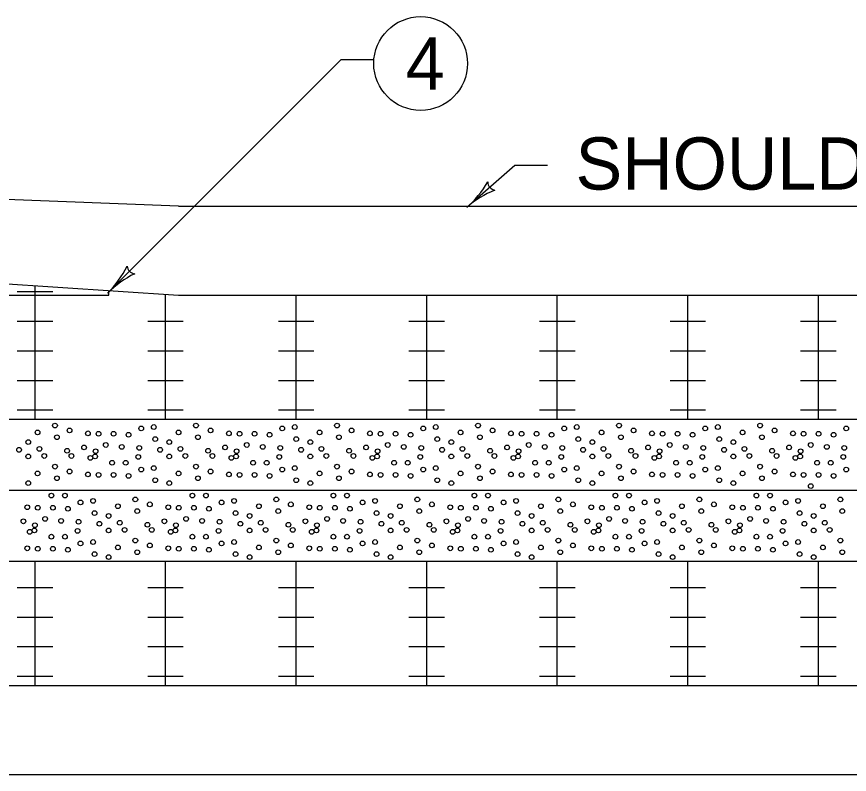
# Model space of a CAD drawing. Extents: x 1007 to 1035.5, y 1000.5 to 1021.5.
# Drawn here: x 1029.049 to 1032.237, y 1006.35 to 1009.252 of the extents above; entities that cross this region are included whole.
import ezdxf

# ---------------------------------------------------------------- set-up
doc = ezdxf.new("R2010")
doc.units = 0
doc.layers.add('Level 1', color=7, linetype='Continuous')
doc.layers.add('Level 2', color=7, linetype='Continuous')

msp = doc.modelspace()

# ---------------------------------------------------------------- linework, layer by layer
at = {"layer": 'Level 1'}
for p, q in [((1029.3977, 1008.1937), (1030.2917, 1009.0877)), ((1030.2917, 1009.0877), (1030.4167, 1009.0877)), ((1029.6678, 1008.5258), (1024.5514, 1008.7298)), ((1030.9559, 1008.682), (1030.7723, 1008.521)), ((1031.0809, 1008.682), (1030.9559, 1008.682)), ((1024.5514, 1008.5258), (1029.6678, 1008.1858)), ((1029.6678, 1008.5258), (1033.4931, 1008.5258)), ((1029.1189, 1007.7098), (1029.1189, 1008.2223)), ((1028.4937, 1008.1858), (1029.4018, 1008.1858)), ((1029.0509, 1008.1989), (1029.1869, 1008.1989)), ((1029.4018, 1008.1858), (1029.4018, 1008.2035)), ((1029.6189, 1007.7098), (1029.6189, 1008.1858)), ((1029.6678, 1008.1858), (1033.4931, 1008.1858)), ((1030.1189, 1007.7098), (1030.1189, 1008.1858)), ((1030.6189, 1007.7098), (1030.6189, 1008.1858)), ((1031.1189, 1007.7098), (1031.1189, 1008.1858)), ((1031.6189, 1007.7098), (1031.6189, 1008.1858)), ((1032.1189, 1007.7098), (1032.1189, 1008.1858)), ((1029.0509, 1008.0856), (1029.1869, 1008.0856)), ((1029.5509, 1008.0856), (1029.6869, 1008.0856)), ((1030.0509, 1008.0856), (1030.1869, 1008.0856)), ((1030.5509, 1008.0856), (1030.6869, 1008.0856)), ((1031.0509, 1008.0856), (1031.1869, 1008.0856)), ((1031.5509, 1008.0856), (1031.6869, 1008.0856)), ((1032.0509, 1008.0856), (1032.1869, 1008.0856)), ((1029.0509, 1007.9723), (1029.1869, 1007.9723)), ((1029.5509, 1007.9723), (1029.6869, 1007.9723)), ((1030.0509, 1007.9723), (1030.1869, 1007.9723)), ((1030.5509, 1007.9723), (1030.6869, 1007.9723)), ((1031.0509, 1007.9723), (1031.1869, 1007.9723)), ((1031.5509, 1007.9723), (1031.6869, 1007.9723)), ((1032.0509, 1007.9723), (1032.1869, 1007.9723)), ((1029.0509, 1007.8589), (1029.1869, 1007.859)), ((1029.5509, 1007.8589), (1029.6869, 1007.859)), ((1030.0509, 1007.8589), (1030.1869, 1007.859)), ((1030.5509, 1007.8589), (1030.6869, 1007.859)), ((1031.0509, 1007.8589), (1031.1869, 1007.859)), ((1031.5509, 1007.8589), (1031.6869, 1007.859)), ((1032.0509, 1007.8589), (1032.1869, 1007.859)), ((1029.0509, 1007.7456), (1029.1869, 1007.7456)), ((1029.5509, 1007.7456), (1029.6869, 1007.7456)), ((1030.0509, 1007.7456), (1030.1869, 1007.7456)), ((1030.5509, 1007.7456), (1030.6869, 1007.7456)), ((1031.0509, 1007.7456), (1031.1869, 1007.7456)), ((1031.5509, 1007.7456), (1031.6869, 1007.7456)), ((1032.0509, 1007.7456), (1032.1869, 1007.7456)), ((1017.5167, 1007.7098), (1033.4931, 1007.7098)), ((1008.6387, 1007.4378), (1033.6876, 1007.4378)), ((1017.5167, 1007.1658), (1033.4931, 1007.1658)), ((1029.1189, 1006.6901), (1029.1189, 1007.1659)), ((1029.6189, 1006.6901), (1029.6189, 1007.1659)), ((1030.1189, 1006.6901), (1030.1189, 1007.1659)), ((1030.6189, 1006.6901), (1030.6189, 1007.1659)), ((1031.1189, 1006.6901), (1031.1189, 1007.1659)), ((1031.6189, 1006.6901), (1031.6189, 1007.1659)), ((1032.1189, 1006.6901), (1032.1189, 1007.1659)), ((1029.0509, 1007.0658), (1029.1869, 1007.0658)), ((1029.5509, 1007.0658), (1029.6869, 1007.0658)), ((1030.0509, 1007.0658), (1030.1869, 1007.0658)), ((1030.5509, 1007.0658), (1030.6869, 1007.0658)), ((1031.0509, 1007.0658), (1031.1869, 1007.0658)), ((1031.5509, 1007.0658), (1031.6869, 1007.0658)), ((1032.0509, 1007.0658), (1032.1869, 1007.0658)), ((1029.0509, 1006.9525), (1029.1869, 1006.9525)), ((1029.5509, 1006.9525), (1029.6869, 1006.9525)), ((1030.0509, 1006.9525), (1030.1869, 1006.9525)), ((1030.5509, 1006.9525), (1030.6869, 1006.9525)), ((1031.0509, 1006.9525), (1031.1869, 1006.9525)), ((1031.5509, 1006.9525), (1031.6869, 1006.9525)), ((1032.0509, 1006.9525), (1032.1869, 1006.9525)), ((1029.0509, 1006.8392), (1029.1869, 1006.8393)), ((1029.5509, 1006.8392), (1029.6869, 1006.8393)), ((1030.0509, 1006.8392), (1030.1869, 1006.8393)), ((1030.5509, 1006.8392), (1030.6869, 1006.8393)), ((1031.0509, 1006.8392), (1031.1869, 1006.8393)), ((1031.5509, 1006.8392), (1031.6869, 1006.8393)), ((1032.0509, 1006.8392), (1032.1869, 1006.8393)), ((1029.0509, 1006.7258), (1029.1869, 1006.7258)), ((1029.5509, 1006.7258), (1029.6869, 1006.7258)), ((1030.0509, 1006.7258), (1030.1869, 1006.7258)), ((1030.5509, 1006.7258), (1030.6869, 1006.7258)), ((1031.0509, 1006.7258), (1031.1869, 1006.7258)), ((1031.5509, 1006.7258), (1031.6869, 1006.7258)), ((1032.0509, 1006.7258), (1032.1869, 1006.7258)), ((1009.0069, 1006.6898), (1033.4931, 1006.6898)), ((1009.0069, 1006.3498), (1033.4931, 1006.3498))]:
    msp.add_line(p, q, dxfattribs=at)
msp.add_lwpolyline([(1029.1387, 1007.4378), (1033.6902, 1007.4378)], dxfattribs=at)
msp.add_circle((1030.5956, 1009.0727), 0.1795, dxfattribs=at)
for centre, radius, start, end in [((1030.5146, 1008.8149), 0.3909, 311.2503, 329.9191), ((1030.8841, 1008.619), 0.0313, 180.0249, 262.1416), ((1031.0301, 1008.2271), 0.3909, 112.5975, 131.2442), ((1030.5146, 1008.8149), 0.3909, 311.2381, 311.2503), ((1029.1212, 1008.4701), 0.3909, 315, 333.6688), ((1029.5028, 1008.2988), 0.0313, 183.7746, 265.8913), ((1029.6741, 1007.9172), 0.3909, 116.3472, 134.9939), ((1029.1212, 1008.4701), 0.3909, 314.9878, 315)]:
    msp.add_arc(centre, radius, start, end, dxfattribs=at)
at = {"layer": 'Level 2'}
for centre in [(1029.1954, 1007.6858), (1029.2511, 1007.6673), (1029.5255, 1007.6747), (1029.5738, 1007.6803), (1029.7354, 1007.6858), (1029.7911, 1007.6673), (1030.0655, 1007.6747), (1030.1138, 1007.6803), (1030.2754, 1007.6858), (1030.3311, 1007.6673), (1030.6055, 1007.6747), (1030.6538, 1007.6803), (1030.8154, 1007.6858), (1030.8711, 1007.6673), (1031.1455, 1007.6747), (1031.1938, 1007.6803), (1031.3554, 1007.6858), (1031.4111, 1007.6673), (1031.6855, 1007.6747), (1031.7338, 1007.6803), (1031.8954, 1007.6858), (1031.9511, 1007.6673), (1032.2255, 1007.6747), (1029.1285, 1007.6598), (1029.2028, 1007.6413), (1029.3216, 1007.6561), (1029.3621, 1007.6543), (1029.4196, 1007.6543), (1029.4772, 1007.6505), (1029.5793, 1007.6338), (1029.6685, 1007.6598), (1029.7428, 1007.6413), (1029.8616, 1007.6561), (1029.9021, 1007.6543), (1029.9596, 1007.6543), (1030.0172, 1007.6505), (1030.1193, 1007.6338), (1030.2085, 1007.6598), (1030.2828, 1007.6413), (1030.4016, 1007.6561), (1030.4421, 1007.6543), (1030.4996, 1007.6543), (1030.5572, 1007.6505), (1030.6593, 1007.6338), (1030.7485, 1007.6598), (1030.8228, 1007.6413), (1030.9416, 1007.6561), (1030.9821, 1007.6543), (1031.0396, 1007.6543), (1031.0972, 1007.6505), (1031.1993, 1007.6338), (1031.2885, 1007.6598), (1031.3628, 1007.6413), (1031.4816, 1007.6561), (1031.5221, 1007.6543), (1031.5796, 1007.6543), (1031.6372, 1007.6505), (1031.7393, 1007.6338), (1031.8285, 1007.6598), (1031.9028, 1007.6413), (1032.0216, 1007.6561), (1032.0621, 1007.6543), (1032.1196, 1007.6543), (1032.1772, 1007.6505), (1029.0932, 1007.6227), (1029.3068, 1007.6023), (1029.3899, 1007.6115), (1029.4512, 1007.6041), (1029.5181, 1007.6003), (1029.6332, 1007.6227), (1029.8468, 1007.6023), (1029.9299, 1007.6115), (1029.9912, 1007.6041), (1030.0581, 1007.6003), (1030.1732, 1007.6227), (1030.3868, 1007.6023), (1030.4699, 1007.6115), (1030.5312, 1007.6041), (1030.5981, 1007.6003), (1030.7132, 1007.6227), (1030.9268, 1007.6023), (1031.0099, 1007.6115), (1031.0712, 1007.6041), (1031.1381, 1007.6003), (1031.2532, 1007.6227), (1031.4668, 1007.6023), (1031.5499, 1007.6115), (1031.6112, 1007.6041), (1031.6781, 1007.6003), (1031.7932, 1007.6227), (1032.0068, 1007.6023), (1032.0899, 1007.6115), (1032.1512, 1007.6041), (1032.2181, 1007.6003), (1029.0579, 1007.5929), (1029.0932, 1007.5675), (1029.1359, 1007.5967), (1029.1545, 1007.5693), (1029.2418, 1007.5893), (1029.2585, 1007.5693), (1029.3491, 1007.5675), (1029.3509, 1007.5873), (1029.5979, 1007.5929), (1029.6332, 1007.5675), (1029.6759, 1007.5967), (1029.6945, 1007.5693), (1029.7818, 1007.5893), (1029.7985, 1007.5693), (1029.8891, 1007.5675), (1029.8909, 1007.5873), (1030.1379, 1007.5929), (1030.1732, 1007.5675), (1030.2159, 1007.5967), (1030.2345, 1007.5693), (1030.3218, 1007.5893), (1030.3385, 1007.5693), (1030.4291, 1007.5675), (1030.4309, 1007.5873), (1030.6779, 1007.5929), (1030.7132, 1007.5675), (1030.7559, 1007.5967), (1030.7745, 1007.5693), (1030.8618, 1007.5893), (1030.8785, 1007.5693), (1030.9691, 1007.5675), (1030.9709, 1007.5873), (1031.2179, 1007.5929), (1031.2532, 1007.5675), (1031.2959, 1007.5967), (1031.3145, 1007.5693), (1031.4018, 1007.5893), (1031.4185, 1007.5693), (1031.5091, 1007.5675), (1031.5109, 1007.5873), (1031.7579, 1007.5929), (1031.7932, 1007.5675), (1031.8359, 1007.5967), (1031.8545, 1007.5693), (1031.9418, 1007.5893), (1031.9585, 1007.5693), (1032.0491, 1007.5675), (1032.0509, 1007.5873), (1029.331, 1007.5619), (1029.4141, 1007.5433), (1029.4661, 1007.5433), (1029.5143, 1007.5656), (1029.871, 1007.5619), (1029.9541, 1007.5433), (1030.0061, 1007.5433), (1030.0543, 1007.5656), (1030.411, 1007.5619), (1030.4941, 1007.5433), (1030.5461, 1007.5433), (1030.5943, 1007.5656), (1030.951, 1007.5619), (1031.0341, 1007.5433), (1031.0861, 1007.5433), (1031.1343, 1007.5656), (1031.491, 1007.5619), (1031.5741, 1007.5433), (1031.6261, 1007.5433), (1031.6743, 1007.5656), (1032.031, 1007.5619), (1032.1141, 1007.5433), (1032.1661, 1007.5433), (1032.2143, 1007.5656), (1029.1954, 1007.5285), (1029.2511, 1007.5099), (1029.5255, 1007.5173), (1029.5738, 1007.5229), (1029.7354, 1007.5285), (1029.7911, 1007.5099), (1030.0655, 1007.5173), (1030.1138, 1007.5229), (1030.2754, 1007.5285), (1030.3311, 1007.5099), (1030.6055, 1007.5173), (1030.6538, 1007.5229), (1030.8154, 1007.5285), (1030.8711, 1007.5099), (1031.1455, 1007.5173), (1031.1938, 1007.5229), (1031.3554, 1007.5285), (1031.4111, 1007.5099), (1031.6855, 1007.5173), (1031.7338, 1007.5229), (1031.8954, 1007.5285), (1031.9511, 1007.5099), (1032.2255, 1007.5173), (1029.1285, 1007.5025), (1029.2028, 1007.4839), (1029.3216, 1007.4988), (1029.3621, 1007.4969), (1029.4196, 1007.4969), (1029.4772, 1007.4932), (1029.5793, 1007.4764), (1029.6685, 1007.5025), (1029.7428, 1007.4839), (1029.8616, 1007.4988), (1029.9021, 1007.4969), (1029.9596, 1007.4969), (1030.0172, 1007.4932), (1030.1193, 1007.4764), (1030.2085, 1007.5025), (1030.2828, 1007.4839), (1030.4016, 1007.4988), (1030.4421, 1007.4969), (1030.4996, 1007.4969), (1030.5572, 1007.4932), (1030.6593, 1007.4764), (1030.7485, 1007.5025), (1030.8228, 1007.4839), (1030.9416, 1007.4988), (1030.9821, 1007.4969), (1031.0396, 1007.4969), (1031.0972, 1007.4932), (1031.1993, 1007.4764), (1031.2885, 1007.5025), (1031.3628, 1007.4839), (1031.4816, 1007.4988), (1031.5221, 1007.4969), (1031.5796, 1007.4969), (1031.6372, 1007.4932), (1031.7393, 1007.4764), (1031.8285, 1007.5025), (1031.9028, 1007.4839), (1032.0216, 1007.4988), (1032.0621, 1007.4969), (1032.1196, 1007.4969), (1032.1772, 1007.4932), (1029.0932, 1007.4653), (1029.6332, 1007.4653), (1030.1732, 1007.4653), (1030.7132, 1007.4653), (1031.2532, 1007.4653), (1031.7932, 1007.4653), (1032.0899, 1007.4542), (1029.1816, 1007.4175), (1029.2336, 1007.4175), (1029.7216, 1007.4175), (1029.7736, 1007.4175), (1030.2616, 1007.4175), (1030.3136, 1007.4175), (1030.8016, 1007.4175), (1030.8536, 1007.4175), (1031.3416, 1007.4175), (1031.3936, 1007.4175), (1031.8816, 1007.4175), (1031.9336, 1007.4175), (1029.2931, 1007.3915), (1029.3414, 1007.3971), (1029.4361, 1007.3767), (1029.503, 1007.4027), (1029.5586, 1007.3841), (1029.8331, 1007.3915), (1029.8814, 1007.3971), (1029.9761, 1007.3767), (1030.043, 1007.4027), (1030.0986, 1007.3841), (1030.3731, 1007.3915), (1030.4214, 1007.3971), (1030.5161, 1007.3767), (1030.583, 1007.4027), (1030.6386, 1007.3841), (1030.9131, 1007.3915), (1030.9614, 1007.3971), (1031.0561, 1007.3767), (1031.123, 1007.4027), (1031.1786, 1007.3841), (1031.4531, 1007.3915), (1031.5014, 1007.3971), (1031.5961, 1007.3767), (1031.663, 1007.4027), (1031.7186, 1007.3841), (1031.9931, 1007.3915), (1032.0414, 1007.3971), (1032.1361, 1007.3767), (1032.203, 1007.4027), (1029.0892, 1007.3729), (1029.1296, 1007.3711), (1029.1872, 1007.3711), (1029.2448, 1007.3673), (1029.3469, 1007.3506), (1029.5104, 1007.3581), (1029.6292, 1007.3729), (1029.6696, 1007.3711), (1029.7272, 1007.3711), (1029.7848, 1007.3673), (1029.8869, 1007.3506), (1030.0504, 1007.3581), (1030.1692, 1007.3729), (1030.2096, 1007.3711), (1030.2672, 1007.3711), (1030.3248, 1007.3673), (1030.4269, 1007.3506), (1030.5904, 1007.3581), (1030.7092, 1007.3729), (1030.7496, 1007.3711), (1030.8072, 1007.3711), (1030.8648, 1007.3673), (1030.9669, 1007.3506), (1031.1304, 1007.3581), (1031.2492, 1007.3729), (1031.2896, 1007.3711), (1031.3472, 1007.3711), (1031.4048, 1007.3673), (1031.5069, 1007.3506), (1031.6704, 1007.3581), (1031.7892, 1007.3729), (1031.8296, 1007.3711), (1031.8872, 1007.3711), (1031.9448, 1007.3673), (1032.0469, 1007.3506), (1032.2104, 1007.3581), (1029.0744, 1007.3191), (1029.1575, 1007.3283), (1029.2188, 1007.3209), (1029.2856, 1007.3172), (1029.4008, 1007.3395), (1029.4435, 1007.3135), (1029.6144, 1007.3191), (1029.6975, 1007.3283), (1029.7588, 1007.3209), (1029.8256, 1007.3172), (1029.9408, 1007.3395), (1029.9835, 1007.3135), (1030.1544, 1007.3191), (1030.2375, 1007.3283), (1030.2988, 1007.3209), (1030.3656, 1007.3172), (1030.4808, 1007.3395), (1030.5235, 1007.3135), (1030.6944, 1007.3191), (1030.7775, 1007.3283), (1030.8388, 1007.3209), (1030.9056, 1007.3172), (1031.0208, 1007.3395), (1031.0635, 1007.3135), (1031.2344, 1007.3191), (1031.3175, 1007.3283), (1031.3788, 1007.3209), (1031.4456, 1007.3172), (1031.5608, 1007.3395), (1031.6035, 1007.3135), (1031.7744, 1007.3191), (1031.8575, 1007.3283), (1031.9188, 1007.3209), (1031.9856, 1007.3172), (1032.1008, 1007.3395), (1032.1435, 1007.3135), (1029.1166, 1007.2843), (1029.1185, 1007.3042), (1029.2819, 1007.2824), (1029.3655, 1007.3098), (1029.4008, 1007.2843), (1029.4621, 1007.2862), (1029.5494, 1007.3061), (1029.5661, 1007.2862), (1029.6566, 1007.2843), (1029.6585, 1007.3042), (1029.8219, 1007.2824), (1029.9055, 1007.3098), (1029.9408, 1007.2843), (1030.0021, 1007.2862), (1030.0894, 1007.3061), (1030.1061, 1007.2862), (1030.1966, 1007.2843), (1030.1985, 1007.3042), (1030.3619, 1007.2824), (1030.4455, 1007.3098), (1030.4808, 1007.2843), (1030.5421, 1007.2862), (1030.6294, 1007.3061), (1030.6461, 1007.2862), (1030.7366, 1007.2843), (1030.7385, 1007.3042), (1030.9019, 1007.2824), (1030.9855, 1007.3098), (1031.0208, 1007.2843), (1031.0821, 1007.2862), (1031.1694, 1007.3061), (1031.1861, 1007.2862), (1031.2766, 1007.2843), (1031.2785, 1007.3042), (1031.4419, 1007.2824), (1031.5255, 1007.3098), (1031.5608, 1007.2843), (1031.6221, 1007.2862), (1031.7094, 1007.3061), (1031.7261, 1007.2862), (1031.8166, 1007.2843), (1031.8185, 1007.3042), (1031.9819, 1007.2824), (1032.0655, 1007.3098), (1032.1008, 1007.2843), (1032.1621, 1007.2862), (1029.0986, 1007.2788), (1029.1816, 1007.2602), (1029.2336, 1007.2602), (1029.6386, 1007.2788), (1029.7216, 1007.2602), (1029.7736, 1007.2602), (1030.1786, 1007.2788), (1030.2616, 1007.2602), (1030.3136, 1007.2602), (1030.7186, 1007.2788), (1030.8016, 1007.2602), (1030.8536, 1007.2602), (1031.2586, 1007.2788), (1031.3416, 1007.2602), (1031.3936, 1007.2602), (1031.7986, 1007.2788), (1031.8816, 1007.2602), (1031.9336, 1007.2602), (1029.2931, 1007.2342), (1029.3414, 1007.2398), (1029.4361, 1007.2193), (1029.503, 1007.2453), (1029.5586, 1007.2268), (1029.8331, 1007.2342), (1029.8814, 1007.2398), (1029.9761, 1007.2193), (1030.043, 1007.2453), (1030.0986, 1007.2268), (1030.3731, 1007.2342), (1030.4214, 1007.2398), (1030.5161, 1007.2193), (1030.583, 1007.2453), (1030.6386, 1007.2268), (1030.9131, 1007.2342), (1030.9614, 1007.2398), (1031.0561, 1007.2193), (1031.123, 1007.2453), (1031.1786, 1007.2268), (1031.4531, 1007.2342), (1031.5014, 1007.2398), (1031.5961, 1007.2193), (1031.663, 1007.2453), (1031.7186, 1007.2268), (1031.9931, 1007.2342), (1032.0414, 1007.2398), (1032.1361, 1007.2193), (1032.203, 1007.2453), (1029.0892, 1007.2156), (1029.1296, 1007.2138), (1029.1872, 1007.2138), (1029.2448, 1007.21), (1029.3469, 1007.1933), (1029.5104, 1007.2008), (1029.6292, 1007.2156), (1029.6696, 1007.2138), (1029.7272, 1007.2138), (1029.7848, 1007.21), (1029.8869, 1007.1933), (1030.0504, 1007.2008), (1030.1692, 1007.2156), (1030.2096, 1007.2138), (1030.2672, 1007.2138), (1030.3248, 1007.21), (1030.4269, 1007.1933), (1030.5904, 1007.2008), (1030.7092, 1007.2156), (1030.7496, 1007.2138), (1030.8072, 1007.2138), (1030.8648, 1007.21), (1030.9669, 1007.1933), (1031.1304, 1007.2008), (1031.2492, 1007.2156), (1031.2896, 1007.2138), (1031.3472, 1007.2138), (1031.4048, 1007.21), (1031.5069, 1007.1933), (1031.6704, 1007.2008), (1031.7892, 1007.2156), (1031.8296, 1007.2138), (1031.8872, 1007.2138), (1031.9448, 1007.21), (1032.0469, 1007.1933), (1032.2104, 1007.2008), (1029.4008, 1007.1822), (1029.9408, 1007.1822), (1030.4808, 1007.1822), (1031.0208, 1007.1822), (1031.5608, 1007.1822), (1032.1008, 1007.1822)]:
    msp.add_circle(centre, 0.00903, dxfattribs=at)

# ---------------------------------------------------------------- texts
at = {"layer": 'Level 1'}
for s, p in [('4', (1030.5388, 1008.9726)), ('SHOULDER', (1031.189, 1008.5898))]:
    msp.add_text(s, height=0.2, dxfattribs=at).set_placement(p)

doc.saveas('drawing.dxf')
